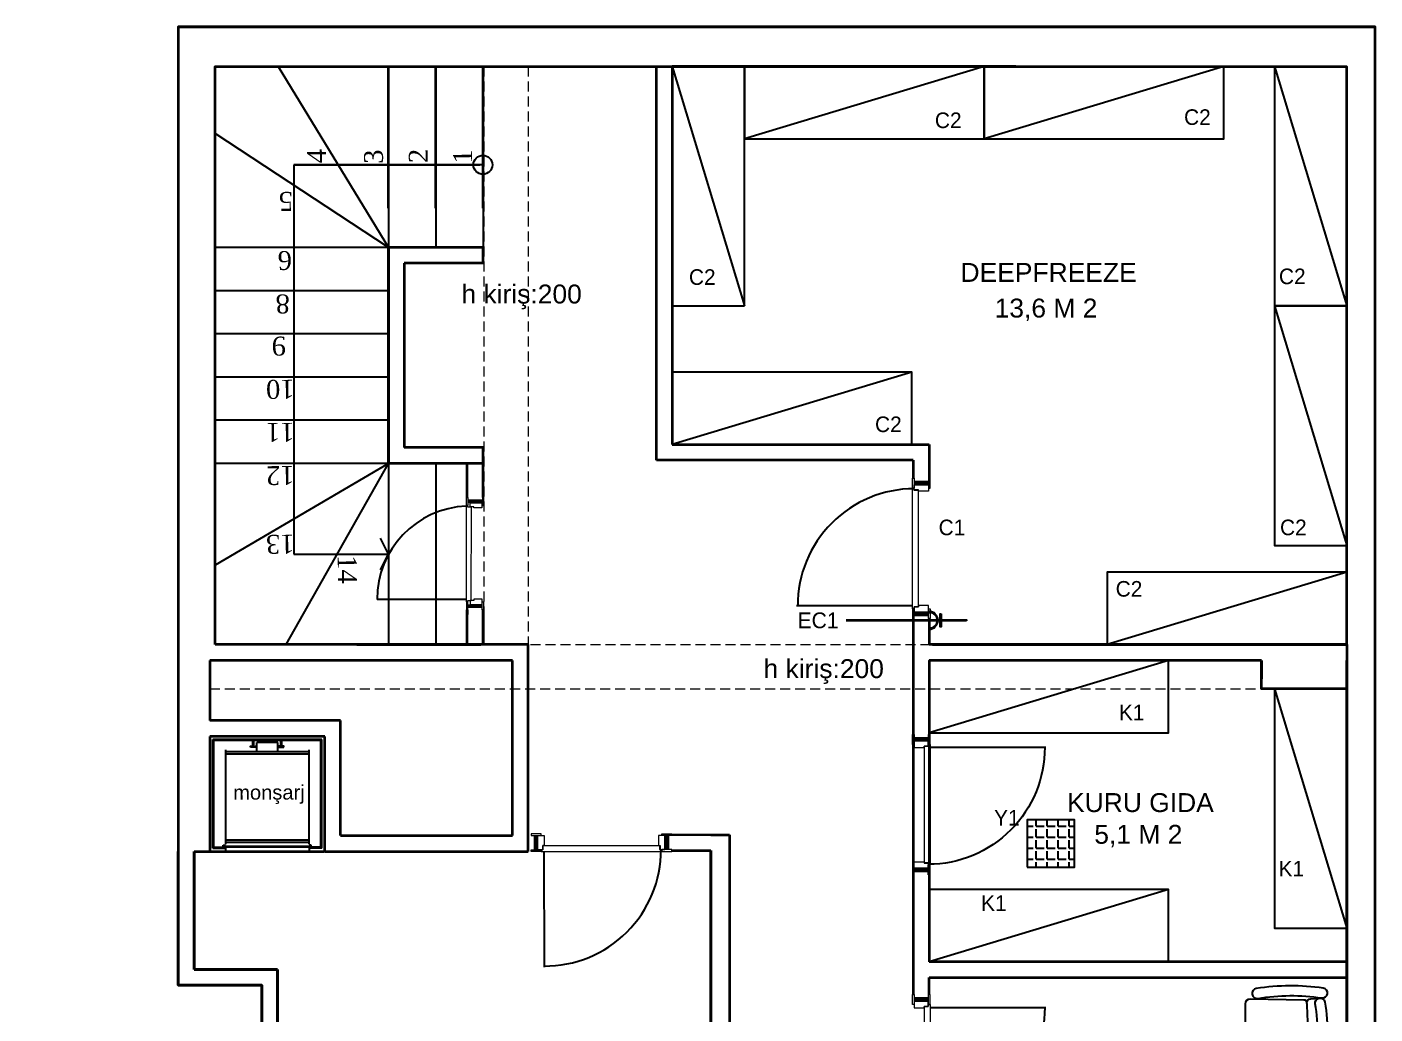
# Model space of a CAD drawing. Header units: millimetres. Extents: x 30084 to 42641, y -1284 to 1636.
# Drawn here: x 35826 to 36681, y 339 to 966 of the extents above; entities that cross this region are included whole.
import ezdxf
from ezdxf.enums import TextEntityAlignment as Align

# ---------------------------------------------------------------- set-up
doc = ezdxf.new("R2010")
doc.units = ezdxf.units.MM
doc.linetypes.add('DASHED', pattern=[19.049999999999997, 12.7, -6.349999999999998])
doc.linetypes.add('DASHED2', pattern=[9.524999999999995, 6.349999999999998, -3.174999999999998])
for name, color, linetype, lineweight in [('1-kutu profil', 5, 'Continuous', 0), ('b_alçıpan', 36, 'Continuous', 15), ('b_gorunus arka', 17, 'Continuous', 20), ('b_görünüş', 44, 'Continuous', 25), ('b_mob kesit', 14, 'Continuous', 30), ('ELK', 1, 'Continuous', 35), ('no3_duvar mevcut', 4, 'Continuous', 35), ('no3_kiriş izdüşüm', 172, 'DASHED', 15), ('no3_yazı detay', 152, 'Continuous', 0), ('T_alcipan', 32, 'Continuous', 15), ('t_tarama', 252, 'Continuous', 25), ('t_tefris ince', 34, 'Continuous', 15), ('t_ölçü', 40, 'Continuous', 25)]:
    doc.layers.add(name, color=color, linetype=linetype, lineweight=lineweight)
for name, color, linetype in [('ELEKTRİK', 10, 'Continuous'), ('PADIMCON', 2, 'Continuous'), ('S2000-002 Çizgi', 7, 'Continuous'), ('t_tefriş', 206, 'Continuous')]:
    doc.layers.add(name, color=color, linetype=linetype)
doc.styles.add('20', font='GOTHIC.TTF', dxfattribs={"height": 10})
doc.styles.get("Standard").update_dxf_attribs({"font": 'arial.ttf'})
doc.styles.add('TAKSİM', font='GOTHIC.TTF', dxfattribs={"height": 20})

# ---------------------------------------------------------------- blocks, each defined once
blk = doc.blocks.new('K-BKLEME')
for p, q in [((-29.29118932345753, 50.29487964823404), (-29.81010671038367, 56.61405060808347)), ((28.50548711205956, 50.38122392582117), (29.0055214073046, 56.70191712972186)), ((-28.61544144248863, 44.95654226424249), (-29.62446044340402, 3.16707861443015)), ((28.9795678464806, 3.254629020412853), (27.84569243292965, 45.04089133268198)), ((-25.66846367900135, -0.7771158052244784), (25.03537342682585, -0.7013677439898149))]:
    blk.add_line(p, q)
for points in [[(-29.91512624640747, 8.867131089190524, -0.0775043335886923), (-29.99009680686699, 59.0505288330731, 0.9999999999999962), (-37.60545458086312, 60.22645821126608, 0.0775043335886923), (-37.52693651996778, 7.668453364450952, 1.000000000000011)], [(-25.48978889220083, 53.80736346178909, -0.0775043335886923), (24.69360885168163, 53.8823340222486, 0.9999999999999962), (25.869538229875, 61.49769179624496, 0.0775043335886923), (-26.68846661694027, 61.41917373534938, 1.000000000000011)], [(29.25320141376774, 8.95552451979815, 0.0775043335886923), (29.17823085330832, 59.1389222636806, -0.9999999999999962), (36.79004112686864, 60.33759998841965, -0.0775043335886923), (36.86855918776436, 7.779595141604661, -1.000000000000011)]]:
    blk.add_lwpolyline(points, format="xyb", close=True)
for centre, radius, start, end in [((-25.91674774145829, 50.57198188509302), 3.3858, 184.6944788809333, 272.6483958401989), ((-26.35889912349227, 44.90205738031811), 2.257199999999999, 92.71973237548004, 178.6168451502175), ((-0.2478346610870448, -519.6316579387124), 567.426470794082, 87.45145944091986, 92.64839584019886), ((25.13023265070352, 50.64824257890449), 3.3858, 267.522795976204, 355.4767129354668), ((25.5893229793631, 44.97966446754232), 2.257199999999992, 1.554346666182508, 87.45145944091992), ((-25.67436485137569, 3.172979786804491), 3.950099999999991, 180.0855959082045, 270.085595908199), ((25.02947225445176, 3.248727848039025), 3.9501, 270.0855959082012, 0.0855959081956782)]:
    blk.add_arc(centre, radius, start, end)
blk = doc.blocks.new('llllll')
at = {"layer": 'b_mob kesit'}
for p, q in [((7243.169982004601, -4372.4319531455), (7234.273269197325, -4367.866157997316)), ((7243.717882944951, -4371.364336847591), (7234.821170137675, -4366.798541699407)), ((7200.817495758896, -4454.957089316853), (7191.920693276301, -4450.39124814728)), ((7201.365396699246, -4453.889473018944), (7192.468594216651, -4449.323631849371))]:
    blk.add_line(p, q, dxfattribs=at)
at = {"layer": 'T_alcipan'}
blk.add_line((7201.365396699246, -4453.889473018944), (7192.468594216647, -4449.323631849365), dxfattribs=at)
at = {"layer": 't_tarama'}
blk.add_line((7205.10129308356, -4449.896234745685), (7277.476781279423, -4487.039352660175), dxfattribs=at)
blk.add_arc((7203.733676404092, -4448.861211121914), 82.28985072673673, 332.6267146629854, 62.70127910428775, dxfattribs=at)
at = {"layer": 't_tefris ince'}
for points in [[(7232.789281141897, -4370.757572782764), (7231.72166484399, -4370.209671842422), (7234.917753662692, -4363.981910104605), (7235.985369960599, -4364.529811044955)], [(7241.686083624485, -4375.323413952347), (7242.753699922399, -4375.871314892696), (7245.949788741102, -4369.643553154881), (7244.882172443187, -4369.095652214533)], [(7193.952492596763, -4446.432171042528), (7192.884876298853, -4445.884270102179), (7189.688787480154, -4452.112031839992), (7190.756403778065, -4452.659932780341)], [(7202.849295079355, -4450.998012212098), (7203.916911377266, -4451.545913152449), (7200.720822558564, -4457.773674890263), (7199.653206260653, -4457.225773949913)]]:
    blk.add_lwpolyline(points, close=True, dxfattribs=at)
for points in [[(7233.816595405053, -4368.755792224185), (7231.761966878748, -4372.759353341351), (7237.989728616558, -4375.955442160053), (7238.446312733515, -4375.065761911797), (7241.115353478293, -4376.435514262668), (7242.713397887648, -4373.321633393762), (7233.816595405053, -4368.755792224185)], [(7204.183699196492, -4451.682937756519), (7202.849295079355, -4450.998012212098), (7203.420025225554, -4449.885911901776), (7200.750984480779, -4448.516159550907), (7238.263679086736, -4375.421634011107)], [(7237.898411793165, -4376.133378209712), (7238.263679086736, -4375.421634011107), (7240.932719831511, -4376.791386361978), (7241.389303948468, -4375.901706113717), (7242.723824320852, -4376.586582289156), (7204.183699196492, -4451.682937756519), (7204.183699196492, -4451.682937756519)], [(7192.925178333608, -4448.43395160111), (7194.979806859919, -4444.430390483947), (7201.207568597732, -4447.626479302648), (7200.750984480779, -4448.516159550907), (7203.420025225554, -4449.885911901776), (7201.821980816203, -4452.999792770686), (7192.925178333608, -4448.43395160111)]]:
    blk.add_lwpolyline(points, dxfattribs=at)
blk = doc.blocks.new('monsarj')
at = {"layer": 'b_alçıpan'}
blk.add_line((-10985.79971761803, -10368.25333205789), (-10985.79971761803, -10382.7508608882), dxfattribs=at)
at = {"layer": 'b_gorunus arka'}
blk.add_line((-10916.67286424077, -10404.62894985031), (-10916.67286424077, -10346.37524309578), dxfattribs=at)
at = {"layer": 'b_görünüş'}
for p, q in [((-10916.67286424077, -10335.50209647304), (-10996.67286424077, -10335.50209647304)), ((-10996.67286424077, -10335.50209647304), (-10996.67286424077, -10415.50209647304)), ((-10916.67286424077, -10346.37524309578), (-10916.67286424077, -10335.50209647304)), ((-10918.84749356531, -10337.6767257976), (-10994.49823491622, -10337.6767257976)), ((-10994.49823491622, -10337.6767257976), (-10994.49823491622, -10413.32746714851)), ((-10919.57237000684, -10338.40160223912), (-10993.7733584747, -10338.40160223912)), ((-10993.7733584747, -10338.40160223912), (-10993.77335847471, -10412.60259070699)), ((-10919.57237000684, -10344.92549021275), (-10921.02212288986, -10344.92549021275)), ((-10921.02212288986, -10344.92549021275), (-10921.02212288986, -10346.37524309578)), ((-10920.29724644835, -10405.35382629183), (-10920.29724644835, -10345.65036665427)), ((-10919.57237000684, -10338.40160223912), (-10919.57237000684, -10346.37524309578)), ((-10918.84749356531, -10337.6767257976), (-10918.84749356531, -10346.37524309578)), ((-10921.74699933138, -10346.37524309578), (-10987.24947050105, -10346.37524309577)), ((-10985.79971761803, -10346.37524309577), (-10985.79971761803, -10404.62894985031)), ((-10984.34996473499, -10346.37524309577), (-10984.34996473499, -10404.62894985031)), ((-10924.64650509744, -10404.62894985031), (-10924.64650509744, -10346.37524309578)), ((-10923.19675221441, -10404.62894985031), (-10923.19675221441, -10346.37524309578)), ((-10919.57237000684, -10346.37524309578), (-10919.57237000684, -10404.62894985031)), ((-10919.57237000684, -10346.37524309578), (-10918.84749356531, -10346.37524309578)), ((-10918.84749356531, -10346.37524309578), (-10916.67286424077, -10346.37524309578)), ((-10990.69263359825, -10365.35382629182), (-10993.04848203318, -10365.35382629182)), ((-10990.69263359825, -10366.07870273334), (-10993.04848203318, -10366.07870273334)), ((-10985.79971761803, -10368.25333205789), (-10992.32360559168, -10368.25333205789)), ((-10992.32360559168, -10368.25333205789), (-10992.32360559168, -10382.7508608882)), ((-10990.51141448789, -10365.5350454022), (-10990.69263359825, -10365.35382629182)), ((-10990.51141448789, -10365.89748362296), (-10990.69263359825, -10366.07870273334)), ((-10989.78653804636, -10365.5350454022), (-10990.51141448789, -10365.5350454022)), ((-10989.78653804636, -10365.89748362296), (-10990.51141448789, -10365.89748362296)), ((-10985.79971761803, -10382.7508608882), (-10992.32360559168, -10382.7508608882)), ((-10990.69263359825, -10384.92549021275), (-10993.04848203318, -10384.92549021275)), ((-10990.69263359825, -10385.65036665426), (-10993.04848203318, -10385.65036665426)), ((-10990.51141448789, -10385.10670932312), (-10990.69263359825, -10384.92549021275)), ((-10990.51141448789, -10385.46914754389), (-10990.69263359825, -10385.65036665426)), ((-10989.78653804636, -10385.10670932312), (-10990.51141448789, -10385.10670932312)), ((-10989.78653804636, -10385.46914754389), (-10990.51141448789, -10385.46914754389)), ((-10987.24947050105, -10404.62894985031), (-10921.74699933138, -10404.62894985031)), ((-10921.02212288986, -10406.07870273334), (-10921.02212288986, -10404.62894985031)), ((-10919.57237000684, -10406.07870273334), (-10921.02212288986, -10406.07870273334)), ((-10919.57237000684, -10404.62894985031), (-10918.84749356531, -10404.62894985031)), ((-10919.57237000684, -10412.60259070699), (-10919.57237000684, -10404.62894985031)), ((-10918.84749356531, -10404.62894985031), (-10916.67286424077, -10404.62894985031)), ((-10918.84749356531, -10413.32746714851), (-10918.84749356531, -10404.62894985031)), ((-10918.84749356531, -10404.62894985031), (-10918.84749356531, -10413.32746714851)), ((-10916.67286424077, -10404.62894985031), (-10916.67286424077, -10415.50209647305)), ((-10916.67286424077, -10404.62894985031), (-10916.67286424077, -10415.50209647305)), ((-10916.67286424077, -10415.50209647305), (-10996.67286424077, -10415.50209647304)), ((-10918.84749356531, -10413.32746714851), (-10994.49823491622, -10413.32746714851)), ((-10919.57237000684, -10412.60259070699), (-10993.77335847471, -10412.60259070699))]:
    blk.add_line(p, q, dxfattribs=at)
for points in [[(-10989.06166160485, -10363.90407340879), (-10989.78653804636, -10363.90407340879), (-10989.78653804636, -10367.52845561637), (-10989.06166160485, -10367.52845561637)], [(-10989.06166160485, -10387.10011953729), (-10989.78653804636, -10387.10011953729), (-10989.78653804636, -10383.47573732972), (-10989.06166160485, -10383.47573732972)]]:
    blk.add_lwpolyline(points, close=True, dxfattribs=at)
at = {"layer": 'no3_yazı detay', "insert": (-10962.63962653561, -10399.22142592345), "char_height": 10, "attachment_point": 1, "rotation": 90.13707921471531}
blk.add_mtext_dynamic_manual_height_columns('\\A1;monşarj', width=117.138728821053, gutter_width=12.5, heights=[0], dxfattribs=at)
blk = doc.blocks.new('kapıı')
at = {"color": 3}
blk.add_line((29650.9834756425, 302.1437711312774), (29650.9834756425, 299.1383186364547), dxfattribs=at)
at = {"layer": 'b_mob kesit'}
for p, q in [((29651.45915298994, 370.7665336553401), (29660.59191801759, 370.7606725013503)), ((29651.45970748094, 371.6305334774116), (29660.59247250859, 371.6246723234217)), ((29651.41665446636, 303.9804587336803), (29660.54941949401, 303.9745975796869)), ((29651.41720895736, 304.8444585557518), (29660.54997398501, 304.8385974017584))]:
    blk.add_line(p, q, dxfattribs=at)
at = {"layer": 'no3_duvar mevcut'}
for p, q in [((29650.9834756425, 302.1383186364547), (29650.9834756425, 302.1437711312756)), ((29650.9834756425, 302.1437711312756), (29650.9834756425, 299.1383186364547)), ((29650.9834756425, 302.1437711312774), (29650.9834756425, 299.1383186364547)), ((29660.98347564224, 302.138318636452), (29660.98347564224, 299.1383186364546))]:
    blk.add_line(p, q, dxfattribs=at)
at = {"layer": 'T_alcipan'}
blk.add_line((29651.41720895736, 304.8444585557518), (29660.12120860481, 304.8388725714286), dxfattribs=at)
at = {"layer": 't_tarama'}
blk.add_line((29650.33968719691, 308.6312393012523), (29593.81128914905, 308.6675176512036), dxfattribs=at)
blk.add_arc((29652.92633699978, 308.8977460777861), 59.1154961708258, 92.47128877368313, 180.2231420077997, dxfattribs=at)
at = {"layer": 't_tefris ince'}
for points in [[(29653.61651809342, 366.6601830469991), (29653.61688775408, 367.2361829283801), (29651.45688819891, 367.2375691558773), (29651.45735027474, 367.9575690076054), (29650.37735049715, 367.9582621213522), (29650.33876850196, 307.1841160821533), (29650.33876850196, 307.1841160821533)], [(29660.16269056155, 370.0409478192924), (29660.1606112203, 366.8009484865252), (29655.12061225822, 366.8041830173498), (29655.12107433405, 367.5241828690742), (29652.96107477887, 367.5255690965715), (29652.96269204428, 370.0455685776179), (29660.16269056155, 370.0409478192924)], [(29650.33876850196, 307.1841160821533), (29651.41871008436, 307.1834928478639), (29651.41928767915, 308.0834926625212), (29653.57928723433, 308.0821064350239), (29653.61688775408, 367.2361829283801)], [(29660.55043606084, 305.5585972534864), (29660.55147573146, 308.7988717559202), (29655.0837510598, 308.8021062867484), (29655.08328898396, 308.0821064350239), (29652.92328942879, 308.0834926625212), (29652.92167216337, 305.5634931814785), (29660.55043606084, 305.5585972534864)]]:
    blk.add_lwpolyline(points, dxfattribs=at)
for points in [[(29651.45765062403, 368.4255689112288), (29650.59365080196, 368.426123402227), (29650.59688533279, 373.4661223643125), (29651.46088515486, 373.4655678733107)], [(29660.59041627114, 368.4206729832404), (29661.4544160932, 368.420118492235), (29661.45765062403, 373.4601174543241), (29660.59365080196, 373.4606719453187)], [(29651.41871008436, 307.1834928478639), (29650.55471026229, 307.1840473388621), (29650.55147573146, 302.1440483767765), (29651.41547555354, 302.1434938857784)], [(29660.55147573146, 307.1785969198646), (29661.41547555353, 307.1780424288664), (29661.41224102271, 302.1380434667845), (29660.54824120063, 302.1385979577827)]]:
    blk.add_lwpolyline(points, close=True, dxfattribs=at)
blk = doc.blocks.new('A$C50025146')
at = {"layer": 'ELEKTRİK'}
for points in [[(16.0258407970905, 9.846670621633166), (16.5885051934838, 9.846670621633166), (16.5885051934838, 1.406704675742731), (16.0258407970905, 1.406704675742731)], [(6.940050297998823e-05, 5.345355450490388), (6.940050297998823e-05, 5.908019846885509), (22.50664525620232, 5.908019846885509), (22.50664525620232, 5.345355450490388)]]:
    blk.add_hatch(color=256, dxfattribs=at).paths.add_polyline_path(points)
h = blk.add_hatch(color=256, dxfattribs=at)
edge = h.paths.add_edge_path()
edge.add_line((23.70435837441619, 11.25333161261187), (23.70435837441619, 10.69066721622039))
edge.add_ellipse((23.70435837441619, 5.626687648689767), major_axis=(3.580774291992597, -3.580774291992606), ratio=0.9999999999999413, start_angle=134.9999999999983, end_angle=314.9999999999983)
edge.add_line((23.70435837441619, 0.5627080811555061), (23.70435837441619, 4.368476402305532e-05))
edge.add_ellipse((23.70435837441619, 5.626687648689767), major_axis=(3.978638102213783, 3.978638102213774), ratio=0.9999999999999128, start_angle=45.0000000000025, end_angle=225.0000000000025, ccw=False)
for points, elevation in [([(16.0258407970905, 1.406704675742731), (16.0258407970905, 9.846670621633166), (16.5885051934838, 9.846670621633166), (16.5885051934838, 1.406704675742731)], 4.791194770819646e-08), ([(6.940050297998823e-05, 5.908019846885509), (22.50664525620232, 5.908019846885509), (22.50664525620232, 5.345355450490388), (6.940050297998823e-05, 5.345355450490388)], 4.794507297291503e-08)]:
    blk.add_lwpolyline(points, close=True, dxfattribs=dict(at, elevation=elevation))
at = {"layer": 'ELEKTRİK', "elevation": 4.798666618537076e-08}
blk.add_lwpolyline([(23.70435837441437, 4.368476402305532e-05), (23.70435837441619, 0.5627080811555061, -0.9999999999999944), (23.70435837441619, 10.69066721622039), (23.70435837441619, 11.25333161261187, 0.9999999999999944)], format="xyb", close=True, dxfattribs=at)

msp = doc.modelspace()

# ---------------------------------------------------------------- hatches: boundary and pattern name
h = msp.add_hatch()
h.set_pattern_fill('ANGLE', color=256)
h.set_pattern_definition([(0, (28468.34729907026, 3287.49742013156), (0, 6.985), [5.08, -1.905]), (90, (28468.34729907026, 3287.49742013156), (-6.985, 4e-16), [5.08, -1.905])])
h.paths.add_polyline_path([(36490.32499851233, 462.6616299794952), (36460.32499851233, 462.6616299794952), (36460.32499851233, 432.6616299794952), (36490.32499851233, 432.6616299794952)])

# ---------------------------------------------------------------- linework, layer by layer
at = {"color": 3}
for p, q in [((35985.11692390819, 940.8546220778198), (36055.11692390816, 825.8548472341146)), ((36055.11692390818, 940.8546220778198), (36055.11692390815, 825.8548472341475)), ((36055.11692390818, 940.8546220778198), (36055.11692390818, 830.8546220778202)), ((36085.11692390824, 940.8546220778198), (36085.11692390817, 825.8548472341912)), ((36085.11692390813, 940.8546220778198), (36085.1169239081, 825.8548472341475)), ((36085.11692390813, 940.8546220778198), (36085.11692390813, 830.8546220778202)), ((36115.11692390824, 940.8546220778198), (36115.11692390817, 825.8548472341912)), ((36115.11692390813, 940.8546220778198), (36115.1169239081, 825.8548472341475)), ((36115.11692390813, 940.8546220778198), (36115.11692390813, 830.8546220778202)), ((36055.11692390817, 825.8548472341364), (35945.11692390817, 898.3096955737656)), ((36055.11692390817, 825.8548472341364), (35945.11692390817, 825.8548472342151)), ((36050.11692390822, 825.8548472341655), (35945.11692390817, 825.8548472341655)), ((36055.11692390816, 798.4548472341654), (35945.11692390817, 798.4548472341654)), ((36055.11692390814, 771.0548472341553), (35945.11692390816, 771.0548472341551)), ((36055.11692390814, 743.654847234145), (35945.11692390816, 743.6548472341448)), ((36055.11692390813, 716.2548472341347), (35945.11692390814, 716.2548472341347)), ((36055.11692390813, 688.8548472341243), (35945.11692390814, 688.8548472341243)), ((36055.11692390816, 688.85439692139), (35945.11692390819, 624.2635306818887)), ((35990.11692390819, 573.8546220778202), (36055.11692390832, 688.8543969213719)), ((36055.11692390836, 688.8543969214928), (36055.11692390833, 573.8546220778202)), ((36085.11692390836, 688.8543969214835), (36085.11692390833, 573.8546220778106)), ((36115.11692390806, 667.2495960341513), (36115.11692390804, 688.8543969210397)), ((36115.11692390797, 667.2495960341515), (36115.11692390797, 688.8543969210833)), ((36115.11692390811, 573.8546220774107), (36115.1169239081, 595.9274929039974)), ((36115.116923908, 573.8546220774107), (36115.11692390799, 595.9274929039976))]:
    msp.add_line(p, q, dxfattribs=at)
msp.add_lwpolyline([(36460.32499851233, 432.6616299794952), (36490.32499851233, 432.6616299794952), (36490.32499851233, 462.6616299794952), (36460.32499851233, 462.6616299794952)], close=True)
at = {"layer": 'b_mob kesit'}
for p, q in [((36388.69878774646, 676.1228876120784), (36397.69869656025, 676.1199767693914)), ((36388.69913705111, 677.2028875555892), (36397.69904586489, 677.1999767129022)), ((36388.67224059358, 592.6402812788068), (36397.67224012285, 592.6373704067745)), ((36388.67258989822, 593.7202812223176), (36397.67258942749, 593.7173703502857))]:
    msp.add_line(p, q, dxfattribs=at)
at = {"layer": 'ELK', "color": 1}
msp.add_line((36345.48199833117, 589.2646649612662), (36405.47725656559, 589.2646649612808), dxfattribs=at)
at = {"layer": 'no3_duvar mevcut'}
for p, q in [((35921.72530485396, 965.8546220778198), (36035.11692390819, 965.8546220778198)), ((35921.72530485396, 965.8546220778198), (35921.72530485396, 442.6086502500701)), ((36035.11692390819, 965.8546220778198), (36433.11692390819, 965.8546220778198)), ((36433.11692390819, 965.8546220778198), (36681.11692390819, 965.8546220778198)), ((35945.11692390819, 940.8546220778198), (36035.11692390819, 940.8546220778198)), ((35945.11692390819, 940.8546220778198), (36114.11692390819, 940.8546220778198)), ((35945.11692390819, 940.8546220778198), (36114.11692390819, 940.8546220778198)), ((36035.11692390819, 940.8546220778198), (36433.11692390819, 940.8546220778198)), ((36055.11692390818, 850.8546220778203), (36055.11692390818, 940.8546220778198)), ((36055.11692390818, 850.8546220778203), (36055.11692390818, 940.8546220778198)), ((36085.11692390813, 850.8546220778203), (36085.11692390813, 940.8546220778198)), ((36085.11692390813, 850.8546220778203), (36085.11692390813, 940.8546220778198)), ((36115.11692390813, 850.8546220778203), (36115.11692390813, 940.8546220778198)), ((36115.11692390813, 850.8546220778203), (36115.11692390813, 940.8546220778198)), ((36225.1169239081, 690.8421971445306), (36225.1169239081, 940.8546220778198)), ((36453.10482553008, 940.8484089507551), (36235.11692390811, 940.8546220778203)), ((36235.11692390811, 940.8546220778203), (36235.11692390811, 700.842197144531)), ((36433.11692390819, 940.8546220778198), (36663.22530485396, 940.8546220778198)), ((36663.22530485396, 573.8546220778202), (36663.22530485396, 940.8546220778198)), ((36055.11692390832, 688.8543969213719), (36055.11692390816, 825.8548472341146)), ((36115.1169239081, 825.8548472341002), (36055.11692390816, 825.8548472341146)), ((36055.11692390816, 825.8548472341146), (36055.11692390826, 688.8543969212623)), ((36115.1169239081, 815.8546220779805), (36115.11692390825, 825.8548472341002)), ((36115.1169239081, 815.8546220779805), (36065.11692390807, 815.8546220779805)), ((36065.11692390807, 815.8546220779805), (36065.11692390807, 698.8543969212066)), ((36115.11692390807, 698.8543969210397), (36065.11692390807, 698.8543969212066)), ((36115.11692390797, 688.8543969210397), (36115.11692390807, 698.8543969210397)), ((36235.11692390811, 700.842197144531), (36398.13094528378, 700.8375508920525)), ((36381.78159935459, 700.8361646428124), (36388.11884947919, 700.8359840174659)), ((36398.13094528378, 700.8375508920525), (36398.13094528378, 679.4980447338718)), ((36115.11692390804, 688.8543969210397), (36055.11692390833, 688.8543969212398)), ((36105.11692390797, 667.2550485289734), (36105.11692390797, 688.8543969210372)), ((36115.11692390797, 667.2495960341515), (36115.11692390797, 688.8543969210397)), ((36388.13094528378, 690.8421971445308), (36225.1169239081, 690.8421971445306)), ((36388.10574569086, 690.8421971445308), (36381.79528853363, 690.8421971445308)), ((36388.13094528378, 690.8421971445308), (36388.13094528378, 679.494810431453)), ((36105.116923908, 573.8546220774082), (36105.11692390799, 595.9329453988231)), ((36115.116923908, 595.9274929039976), (36115.116923908, 573.8546220774107)), ((36115.116923908, 595.9274929039976), (36115.116923908, 573.8546220774107)), ((36115.116923908, 573.8546220774107), (36115.11692390799, 595.9274929039976)), ((36388.13094528378, 590.342195874492), (36388.13094528378, 580.342195874492)), ((36398.13094528378, 590.342195874492), (36398.13094528378, 573.8546220778202)), ((36035.11692390818, 573.8546220778202), (35945.11692390819, 573.8546220778202)), ((36143.72530485396, 573.8546220778202), (35945.11692390819, 573.8546220778202)), ((36035.11692390818, 573.8546220778202), (36113.72530485396, 573.8546220778202)), ((36143.72530485396, 540.6086502500701), (36143.72530485396, 573.8546220778202)), ((36400.36206680201, 573.85462207782), (36609.11692390817, 573.8543446748623)), ((36435.22530485396, 573.8546220778202), (36663.22530485396, 573.8546220778202)), ((36681.11692390816, -517.1856290241607), (36681.11692390819, 580.3546220778202)), ((36133.72530485396, 563.8546220778202), (35941.72530485396, 563.8546220778202)), ((35941.72530485396, 563.8546220778202), (35941.72530485396, 525.6086502500704)), ((36133.72530485396, 530.6086502500701), (36133.72530485396, 563.8546220778202)), ((36609.11692390818, 563.8546939795), (36398.13094528377, 563.8546939795)), ((36398.13094528377, 563.8546939795), (36398.13094528377, 372.5285810379436)), ((36609.11692390819, 552.2023653457508), (36609.11692390818, 563.8546939795)), ((36609.11692390819, 552.2023653457508), (36609.11692390819, 563.8546911777875)), ((36609.11692390819, 563.8546911777875), (36609.11692390819, 552.2023653457508)), ((36663.22530485396, 366.0285810379436), (36663.22530485396, 563.8546220778202)), ((36663.22530485396, 104.702365345751), (36663.22530485396, 558.702365345751)), ((36663.22530485396, 558.702365345751), (36663.22530485396, -77.79763465424924)), ((36143.72530485396, 442.6086502500701), (36143.72530485396, 540.6086502500701)), ((36663.22530485399, 545.8546220778204), (36609.11692390821, 545.8546220778202)), ((36133.72530485396, 452.6086502500701), (36133.72530485396, 530.6086502500701)), ((36024.72530485395, 525.6086502500704), (35941.72530485395, 525.6086502500704)), ((36024.72530485396, 452.6086502500701), (36024.72530485395, 525.6086502500704)), ((36014.72530485396, 515.6086502500701), (35941.72530485395, 515.6086502500704)), ((35941.72530485396, 515.6086502500701), (35941.72530485396, 442.6086502500701)), ((36014.72530485396, 442.6086502500706), (36014.72530485396, 515.6086502500701)), ((36024.72530485396, 452.6086502500701), (36133.72530485396, 452.6086502500701)), ((36234.83585666023, 453.2576650666739), (36259.59214542017, 453.1492845916274)), ((36259.59214542017, 453.1492845916274), (36271.59214542017, 453.1492845916274)), ((36271.59214542017, 453.1492845916274), (36271.59214542015, -329.1453779221798)), ((35921.72530485396, 357.6086502500701), (35921.72530485396, 442.6086502500701)), ((35931.72530485396, 367.6086502500701), (35931.72530485396, 442.6086502500701)), ((35931.72530485396, 442.6086502500701), (35941.72530485396, 442.6086502500701)), ((35931.72530485396, 442.6086502500701), (35931.72530485396, 367.6086502500701)), ((35941.72530485396, 442.6086502500701), (36013.99530485396, 442.6086502500706)), ((36014.72530485396, 442.6086502500706), (36143.72530485396, 442.6086502500701)), ((36234.83912601617, 443.1492845916274), (36259.59214542017, 443.1492845916274)), ((36259.59214542017, 443.1492845916274), (36259.59214542017, 257.8546220778202)), ((36259.59214542017, 443.1492845916274), (36259.59214542017, 257.8546220778202)), ((36259.59214542017, 257.8546220778202), (36259.59214542017, 442.6086502500701)), ((36388.13094528421, 372.528580320367), (36388.13094528421, 362.528580320367)), ((36663.22530485396, 372.5285810379436), (36398.13094528377, 372.5285810379436)), ((35984.72530485396, 367.6086502500701), (35931.72530485396, 367.6086502500701)), ((35931.72530485396, 367.6086502500701), (35984.72530485396, 367.6086502500701)), ((35984.72530485396, 167.85462207782), (35984.72530485396, 367.6086502500701)), ((35984.72530485396, 367.6086502500701), (35984.72530485396, 167.85462207782)), ((36388.13094528421, 362.528580320367), (36388.13094528423, 351.6813602918204)), ((36398.19770451463, 351.6817138787532), (36398.210944757, 362.5289296250045)), ((36398.210944757, 362.5289296250045), (36608.53418278095, 362.5286501379109)), ((36398.210944757, 362.5289296250045), (36663.22530485396, 362.5286501379109)), ((35974.72530485396, 357.6086502500701), (35921.72530485396, 357.6086502500701)), ((35974.72530485396, 177.85462207782), (35974.72530485396, 357.6086502500701))]:
    msp.add_line(p, q, dxfattribs=at)
for points in [[(35825.72530485396, -523.14537792218), (36271.59214542015, -523.1453779221798), (36271.59214542015, -517.1856290241607), (36681.11692390816, -517.1856290241607), (36681.11692390819, 580.3546220778202), (36681.11692390819, 965.8546220778203), (35921.72530485396, 965.8546220778198), (35921.72530485396, 357.6086502500701), (35974.72530485396, 357.6086502500701), (35974.72530485396, 177.85462207782), (35965.72530485396, 177.85462207782), (35965.72530485396, -50.14537792218005), (35925.72530485396, -50.14537792218005), (35925.72530485396, -201.1453779221799), (35825.72530485396, -201.1453779221799), (35825.72530485396, -523.14537792218)], [(35945.11692390819, 573.8546220778202), (35945.11692390819, 940.8546220778198), (36114.11692390819, 940.8546220778198)], [(36388.13094528378, 580.3546220778202), (36388.13094528421, 362.528580320367)], [(36663.22530485396, 573.8546220778202), (36398.13094528378, 573.8546220778202)], [(36609.11692390817, 573.8546220778202), (36663.22530485396, 573.8546220778202), (36663.22530485399, 545.8546220778202), (36609.1169239082, 545.8546220778202), (36609.11692390818, 563.8546939795)], [(36398.21094433066, 362.5285803457381), (36663.50949534097, 362.5285810134891)]]:
    msp.add_lwpolyline(points, dxfattribs=at)
at = {"layer": 'no3_kiriş izdüşüm', "linetype": 'DASHED2'}
for points in [[(36115.72530485396, 940.8546220778198), (36115.72530485396, 573.8546220778202)], [(36143.72530485396, 940.843243265449), (36143.72530485396, 573.8546220778202)], [(35945.11692390819, 573.8546220778202), (36663.22530485396, 573.8546220778202)], [(35941.72530485396, 545.8546220778202), (36663.22530485396, 545.8546220778202)]]:
    msp.add_lwpolyline(points, dxfattribs=at)
at = {"layer": 'PADIMCON'}
for p, q in [((35995.11692390823, 878.3546220780495), (36113.19055663683, 878.3546220779276)), ((36113.19055663683, 878.3546220779276), (35995.11692390823, 878.3546220780495)), ((35995.11692390823, 878.3546220780495), (35995.11692390822, 631.3545094996565)), ((36025.11692390818, 878.3546220780495), (36113.19055663684, 878.3546220779617)), ((36115.11692390821, 878.3546220779322), (36025.11692390818, 878.3546220780495)), ((36085.11692390821, 878.3546220779899), (36107.11692390821, 878.354622077934)), ((36055.11692390835, 631.3545094996565), (36050.11692390823, 641.3547346557583)), ((35995.11692390822, 631.3545094996565), (36055.11692390815, 631.3545094994407)), ((36050.11692390826, 621.354734655842), (36055.11692390835, 631.3545094996565))]:
    msp.add_line(p, q, dxfattribs=at)
msp.add_circle((36115.04329117949, 878.3546220779667), 6, dxfattribs=at)
at = {"layer": 'S2000-002 Çizgi'}
for p, q in [((36235.11692390811, 940.8546220991202), (36281.11692390811, 788.8546220991203)), ((36433.11692390811, 940.8546220991202), (36281.11692390811, 894.8546220991202)), ((36585.11692390658, 940.8502897700923), (36433.11692390658, 894.8502897700928)), ((36617.22530485396, 940.8546220778198), (36663.22530485396, 788.8546220778202)), ((36617.22530485396, 788.8546220778202), (36663.22530485396, 636.8546220778202)), ((36387.11692390811, 746.842197144531), (36235.11692390811, 700.842197144531)), ((36663.22530485396, 619.8546220778202), (36511.22530485396, 573.8546220778202)), ((36550.13094528377, 563.8546939795), (36398.13094528377, 517.8546939795)), ((36617.22530485399, 545.8546220778204), (36663.22530485399, 393.8546220778204)), ((36550.13094528377, 418.5285810379436), (36398.13094528377, 372.5285810379436))]:
    msp.add_line(p, q, dxfattribs=at)
for points in [[(36281.11692390811, 788.8546220991203), (36281.11692390811, 940.8546220991202), (36235.11692390811, 940.8546220991202), (36235.11692390811, 788.8546220991203)], [(36281.11692390811, 894.8546220991202), (36433.11692390811, 894.8546220991202), (36433.11692390811, 940.8546220991202), (36281.11692390811, 940.8546220991202)], [(36433.11692390658, 894.8502897700928), (36585.11692390658, 894.8502897700928), (36585.11692390658, 940.8502897700923), (36433.11692390658, 940.8502897700923)], [(36663.22530485396, 788.8546220778202), (36663.22530485396, 940.8546220778198), (36617.22530485396, 940.8546220778198), (36617.22530485396, 788.8546220778202)], [(36663.22530485396, 636.8546220778202), (36663.22530485396, 788.8546220778202), (36617.22530485396, 788.8546220778202), (36617.22530485396, 636.8546220778202)], [(36235.11692390811, 700.842197144531), (36387.11692390811, 700.842197144531), (36387.11692390811, 746.842197144531), (36235.11692390811, 746.842197144531)], [(36511.22530485396, 573.8546220778202), (36663.22530485396, 573.8546220778202), (36663.22530485396, 619.8546220778202), (36511.22530485396, 619.8546220778202)], [(36398.13094528377, 517.8546939795), (36550.13094528377, 517.8546939795), (36550.13094528377, 563.8546939795), (36398.13094528377, 563.8546939795)], [(36663.22530485399, 393.8546220778204), (36663.22530485399, 545.8546220778204), (36617.22530485399, 545.8546220778204), (36617.22530485399, 393.8546220778204)], [(36398.13094528377, 372.5285810379436), (36550.13094528377, 372.5285810379436), (36550.13094528377, 418.5285810379436), (36398.13094528377, 418.5285810379436)]]:
    msp.add_lwpolyline(points, close=True, dxfattribs=at)
at = {"layer": 'T_alcipan'}
msp.add_line((36388.67258989822, 593.7202812223176), (36397.6725894275, 593.7173703502884), dxfattribs=at)
at = {"layer": 't_tarama'}
msp.add_line((36387.32366699147, 598.4533283053009), (36314.10867082087, 598.4770082492536), dxfattribs=at)
msp.add_arc((36388.84413839731, 598.7196037713765), 74.0608656540631, 90.11328420066597, 180.1878486418074, dxfattribs=at)
at = {"layer": 't_tefris ince'}
for points in [[(36388.69784171306, 673.1978877650603), (36387.61784176954, 673.1982370697045), (36387.61987937996, 679.4982367401943), (36388.69987932348, 679.4978874355483)], [(36397.69784124233, 673.1949768930384), (36398.77784118584, 673.1946275883914), (36398.77987879626, 679.4946272588817), (36397.69987885275, 679.4949765635232)], [(36388.67353593164, 596.6452810693326), (36387.59353598812, 596.6456303739736), (36387.5914983777, 590.3456307034857), (36388.67149832122, 590.3452813988432)], [(36397.6735354609, 596.6423701972984), (36398.75353540442, 596.6420208926555), (36398.75149779399, 590.3420212221694), (36397.67149785048, 590.3423705268123)]]:
    msp.add_lwpolyline(points, close=True, dxfattribs=at)
for points in [[(36391.39712840819, 670.9920146187795), (36391.39736127794, 671.7120145811217), (36388.69736141917, 671.7128878427305), (36388.69765250637, 672.6128877956593), (36387.34765257698, 672.6133244264591), (36387.32360877402, 596.6456303739741), (36387.32360877402, 596.6456303739741)], [(36387.32360877402, 596.6456303739741), (36388.67353593164, 596.6452810693326), (36388.67389979064, 597.7702810104901), (36391.37389964941, 597.7694077488799), (36391.39736127794, 671.7120145811217)], [(36397.69849618853, 675.2199767871215), (36397.69718629611, 671.1699769989522), (36391.39718662563, 671.1720146093711), (36391.39747771283, 672.0720145622948), (36388.69747785405, 672.0728878239055), (36388.69849665926, 675.2228876591511), (36397.69849618853, 675.2199767871215)], [(36397.6728805147, 594.6173703032135), (36397.6741904071, 598.6673700913833), (36391.37419073662, 598.669407701805), (36391.37389964941, 597.7694077488799), (36388.67389979064, 597.7702810104901), (36388.67288098542, 594.6202811752436), (36397.6728805147, 594.6173703032135)]]:
    msp.add_lwpolyline(points, dxfattribs=at)

# ---------------------------------------------------------------- block references
at = {"layer": '1-kutu profil', "yscale": 0.9000000000000004, "zscale": 0.9000000000000004}
for p, xscale, rotation in [((28801.02169811077, -91.13901867332777), -0.9000000000000004, 152.8145633047915), ((36753.66197463137, 8040.325290995481), 0.9000000000000004, 297.1854366952085), ((28801.02169811077, -256.2937499524334), -0.9000000000000004, 152.8145633047915)]:
    msp.add_blockref('llllll', p, dxfattribs=dict(at, xscale=xscale, rotation=rotation))
at = {"layer": 'ELEKTRİK', "rotation": 180.000000000004}
msp.add_blockref('A$C50025146', (36421.8353036582, 594.8913526099506, -4.798658955645989e-08), dxfattribs=at)
at = {"layer": 'no3_duvar mevcut'}
msp.add_blockref('kapıı', (6454.091273195059, 293.78920133433), dxfattribs=at)
at = {"layer": 't_tefriş', "xscale": -0.8099999999976718, "yscale": 0.8099999999976718, "zscale": 0.8099999999976718, "rotation": 270.4769320474551}
msp.add_blockref('K-BKLEME', (36599.66797748248, 325.5923564714898, 2.358718954211734e-05), dxfattribs=at)
at = {"layer": 't_ölçü', "color": 7, "xscale": 0.9127641599999999, "yscale": 0.9127641599999999, "zscale": 0.9127641599999999, "rotation": 270}
msp.add_blockref('monsarj', (45448.62232691942, -9521.739086673451), dxfattribs=at)

# ---------------------------------------------------------------- texts
at = {"style": 'TAKSİM'}
for s, p in [('C2', (36401.83535393781, 901.66702137724, -0.0008635203109028771)), ('C2', (36559.94327456071, 903.6838427383332, -0.0008635203109028771)), ('C2', (36620.15369407886, 802.6129861901655, -0.0008635203109028771)), ('C2', (36245.77707448368, 802.1702787589612, -0.0008635203109028771)), ('C2', (36363.85243708781, 708.7240206437056, -0.0008635203109028771)), ('C1', (36404.20345939223, 643.2837450907883, -0.0008635203109028771)), ('C2', (36620.82644574931, 643.2837450907883, -0.0008635203109028771)), ('C2', (36516.55139967537, 604.291779316227, -0.0008635203109028771)), ('K1', (36518.59552975096, 525.8448302851058, -0.0008635203109028771)), ('Y1', (36439.39933874206, 459.0289889839579, -0.0008573750589092)), ('K1', (36619.92731479336, 426.6842336476176, -0.0008635203109028771)), ('K1', (36431.1390394954, 404.835283439753, -0.0008635203109028771))]:
    msp.add_text(s, height=9.9, dxfattribs=at).set_placement(p)
at = {"linetype": 'ByBlock', "char_height": 12.00000000000001, "attachment_point": 5}
for s, insert, rotation in [('{\\fTimes New Roman|b0|i0|c162|p18;4}', (36009.49367198854, 883.8316327592752), 90.46262393520036), ('{\\fTimes New Roman|b0|i0|c162|p18;3}', (36045.69406331162, 883.517431602007), 90.46262393520036), ('{\\fTimes New Roman|b0|i0|c162|p18;2}', (36074.00956897167, 883.9971742403118), 90.46262393520036), ('{\\fTimes New Roman|b0|i0|c162|p18;1}', (36102.17223746893, 883.6820055355324), 90.46262393520036), ('{\\fTimes New Roman|b0|i0|c162|p18;5}', (35990.04584293997, 855.1926650168971), 180.46262393520036), ('{\\fTimes New Roman|b0|i0|c162|p18;6}', (35989.40644906327, 817.680906646323), 180.46262393520036), ('{\\fTimes New Roman|b0|i0|c162|p18;8}', (35987.99179708411, 790.1238088396941), 180.46262393520036), ('{\\fTimes New Roman|b0|i0|c162|p18;9}', (35985.54798576039, 763.3447321543202), 180.46262393520036), ('{\\fTimes New Roman|b0|i0|c162|p18;10}', (35986.47985506748, 735.944726610203), 180.46262393520036), ('{\\fTimes New Roman|b0|i0|c162|p18;11}', (35986.47985506748, 708.5447266101927), 180.46262393520036), ('{\\fTimes New Roman|b0|i0|c162|p18;12}', (35986.47985506748, 681.1447266101824), 180.46262393520036), ('{\\fTimes New Roman|b0|i0|c162|p18;13}', (35986.44189806616, 637.58138614966), 180.46262393520036), ('{\\fTimes New Roman|b0|i0|c162|p18;14}', (36029.00513284656, 621.5660502077484), 270.4626239352004)]:
    msp.add_mtext(s, dxfattribs=dict(at, insert=insert, rotation=rotation))
at = {"layer": 'ELK', "color": 1, "style": '20'}
msp.add_text('EC1', height=10, dxfattribs=at).set_placement((36327.69503899123, 584.2446370692716), align=Align.CENTER)
at = {"layer": 't_ölçü', "color": 7, "char_height": 12, "width": 149.2144638577447, "attachment_point": 3}
for s, insert in [('DEEPFREEZE', (36529.87073061474, 816.0626582598965)), ('h kiriş:200', (36177.7941554826, 802.3503640590721)), ('13,6 M 2', (36504.96153072402, 793.4393280311891)), ('h kiriş:200', (36369.48448654448, 564.5915519506003)), ('KURU GIDA', (36578.80460563114, 479.5807863452295)), ('5,1 M 2', (36558.88379414211, 459.4486254661928))]:
    msp.add_mtext(s, dxfattribs=dict(at, insert=insert))

doc.saveas('drawing.dxf')
